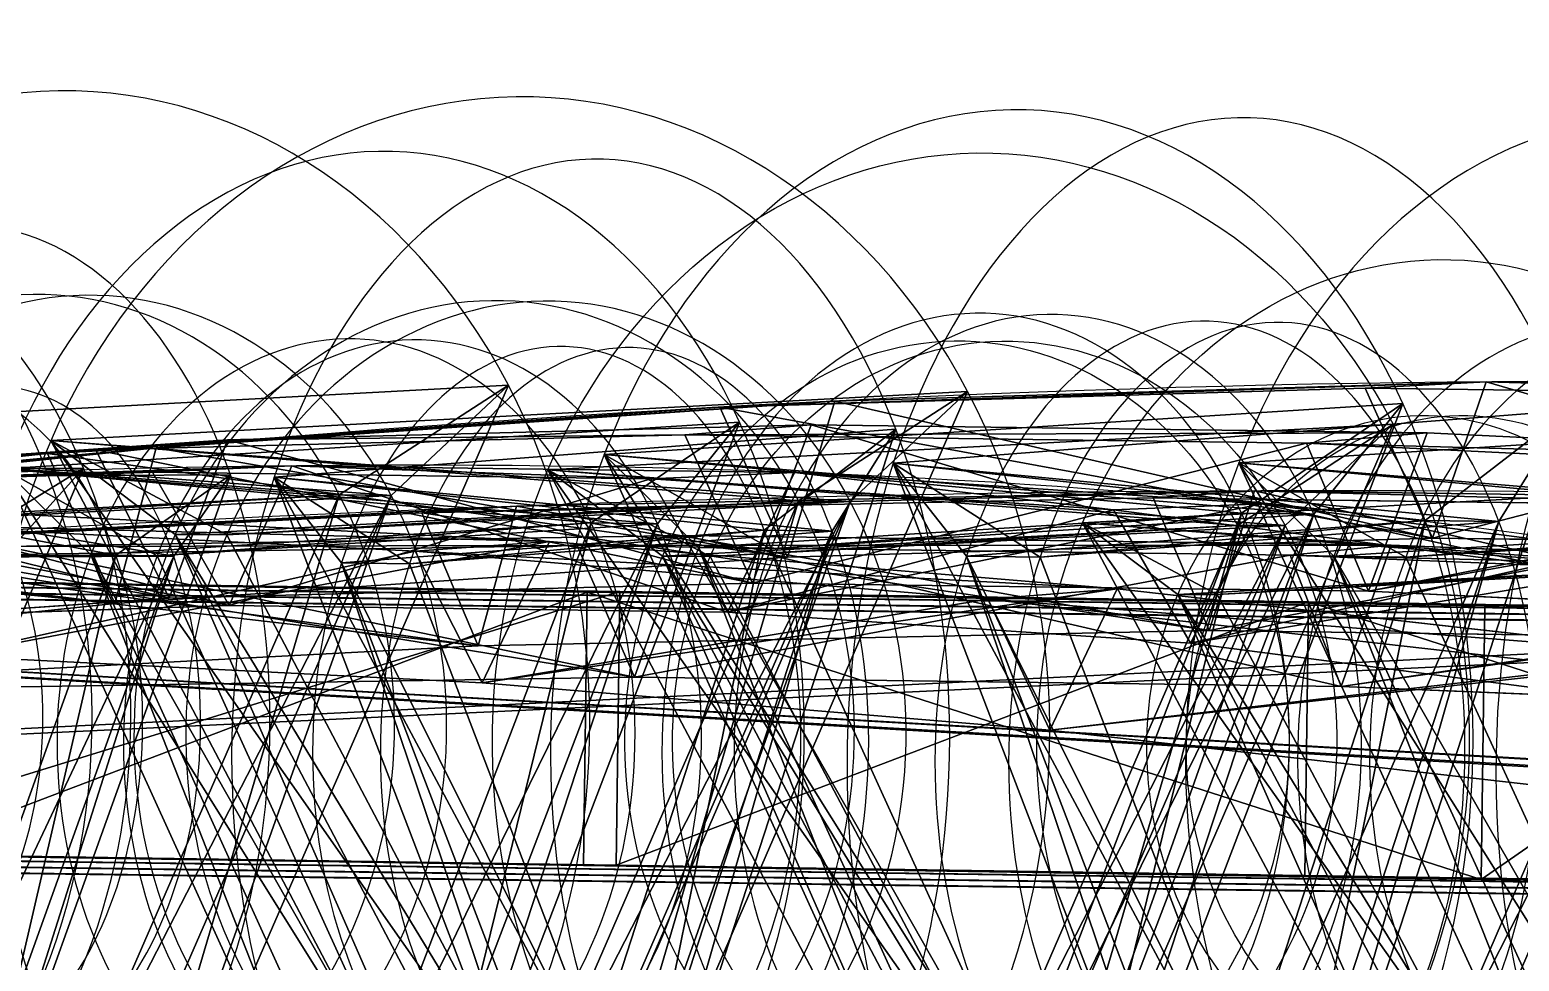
# Model space of a CAD drawing. Header units: inches. Extents: x -9483 to 9461, y -6412 to 6479.
# Drawn here: x -941 to -357, y 820 to 1186 of the extents above; entities that cross this region are included whole.
import ezdxf

# ---------------------------------------------------------------- set-up
doc = ezdxf.new("R2010")
doc.units = ezdxf.units.IN
doc.header["$MEASUREMENT"] = 0
doc.layers.get('0').update_dxf_attribs({"true_color": 0xff5454})
doc.layers.add('Google_Earth_Snapshot', color=7, linetype='Continuous', true_color=0x664400)

# ---------------------------------------------------------------- blocks, each defined once
blk = doc.blocks.new('Group_3')
at = {"color": 251, "true_color": 0x505050}
mesh = blk.add_polyface(dxfattribs=at)
corners = [(9311.07, -6412.38), (-9398.07, 6479.39), (-9483.01, -6164.17), (9461.4, 6154.75)]
mesh.append_faces([[corners[k] for k in face] for face in [(0, 1, 2), (1, 0, 3)]], dxfattribs={"vtx0": -1, "color": 251})
blk = doc.blocks.new('BurjStrebe4')
for p, q in [((288.6, 2514.14, 83.08), (259.68, 2859.69, 133.16)), ((318.74, 2859.69, 167.26), (347.65, 2514.14, 117.18)), ((346.67, 2522.07, 50.69), (288.6, 2514.14, 83.08)), ((347.65, 2514.14, 117.18), (346.67, 2522.07, 50.69)), ((288.6, 2514.14, 351.01), (307.92, 2165.91, 384.48)), ((307.92, 2165.91, 49.61), (288.6, 2514.14, 83.08)), ((288.6, 2514.14, 83.08), (347.65, 2514.14, 117.18)), ((366.98, 2165.91, 350.38), (347.65, 2514.14, 316.91)), ((347.65, 2514.14, 117.18), (366.98, 2165.91, 83.71)), ((307.92, 2165.91, 384.48), (366.17, 2170.69, 417.18)), ((366.17, 2170.69, 16.91), (307.92, 2165.91, 49.61)), ((366.98, 2165.91, 83.71), (366.17, 2170.69, 16.91)), ((366.17, 2170.69, 417.18), (366.98, 2165.91, 350.38)), ((366.98, 2165.91, 350.38), (307.92, 2165.91, 384.48)), ((307.92, 2165.91, 384.48), (317.6, 1816.09, 401.24)), ((307.92, 2165.91, 49.61), (366.98, 2165.91, 83.71)), ((317.6, 1816.09, 32.85), (307.92, 2165.91, 49.61)), ((366.98, 2165.91, 83.71), (376.65, 1816.09, 66.95)), ((376.65, 1816.09, 367.15), (366.98, 2165.91, 350.38)), ((317.6, 1816.09, 401.24), (375.93, 1817.68, 434.09)), ((375.93, 1817.68), (317.6, 1816.09, 32.85)), ((317.6, 1816.09, 401.24), (317.6, 1465.73, 401.24)), ((317.6, 1816.09, 32.85), (376.65, 1816.09, 66.95)), ((317.6, 1465.73, 32.85), (317.6, 1816.09, 32.85)), ((376.65, 1816.09, 367.15), (317.6, 1816.09, 401.24)), ((376.65, 1816.09, 66.95), (375.93, 1817.68)), ((375.93, 1817.68, 434.09), (376.65, 1816.09, 367.15)), ((376.65, 1816.09, 66.95), (376.65, 1465.73, 66.95)), ((376.65, 1465.73, 367.15), (376.65, 1816.09, 367.15)), ((317.6, 1465.73, 401.24), (307.92, 1115.9, 384.48)), ((307.92, 1115.9, 49.61), (317.6, 1465.73, 32.85)), ((317.6, 1465.73, 401.24), (375.93, 1464.14, 434.09)), ((317.6, 1465.73, 32.85), (376.65, 1465.73, 66.95)), ((375.93, 1464.14), (317.6, 1465.73, 32.85)), ((376.65, 1465.73, 367.15), (317.6, 1465.73, 401.24)), ((376.65, 1465.73, 66.95), (366.98, 1115.9, 83.71)), ((366.98, 1115.9, 350.38), (376.65, 1465.73, 367.15)), ((376.65, 1465.73, 66.95), (375.93, 1464.14)), ((375.93, 1464.14, 434.09), (376.65, 1465.73, 367.15)), ((307.92, 1115.9, 384.48), (288.6, 767.68, 351.01)), ((288.6, 767.68, 83.08), (307.92, 1115.9, 49.61)), ((307.92, 1115.9, 384.48), (366.17, 1111.13, 417.18)), ((307.92, 1115.9, 49.61), (366.98, 1115.9, 83.71)), ((366.98, 1115.9, 350.38), (307.92, 1115.9, 384.48)), ((366.17, 1111.13, 16.91), (307.92, 1115.9, 49.61)), ((366.98, 1115.9, 83.71), (347.65, 767.68, 117.18)), ((347.65, 767.68, 316.91), (366.98, 1115.9, 350.38)), ((366.98, 1115.9, 83.71), (366.17, 1111.13, 16.91)), ((366.17, 1111.13, 417.18), (366.98, 1115.9, 350.38)), ((288.6, 767.68, 351.01), (259.68, 422.13, 300.93)), ((288.6, 767.68, 351.01), (346.67, 759.74, 383.4)), ((347.65, 767.68, 316.91), (288.6, 767.68, 351.01)), ((318.74, 422.13, 266.83), (347.65, 767.68, 316.91)), ((346.67, 759.74, 383.4), (347.65, 767.68, 316.91))]:
    blk.add_line(p, q)
blk.add_polyline3d([(278.73, 66.11, 265.73), (317.49, 411.05, 332.87), (346.67, 759.74, 383.4), (366.17, 1111.13, 417.18), (375.93, 1464.14, 434.09), (375.93, 1817.68, 434.09), (366.17, 2170.69, 417.18), (346.67, 2522.07, 383.4), (317.49, 2870.77, 332.87), (278.73, 3215.71, 265.73)])
at = {"extrusion": (-8.33173e-16, 1.39696e-17, -1)}
blk.add_arc((-6395.2, 1640.91, -217.05), 6397.64, 345.749967, 14.250033, dxfattribs=at)
at = {"extrusion": (0.866025, 6.82625e-17, 0.5)}
blk.add_arc((1640.91, 6207.23, 325.57), 6397.64, 255.749967, 284.250033, dxfattribs=at)
mesh = blk.add_polyface()
corners = [(317.49, 2870.77, 101.22), (288.6, 2514.14, 83.08), (259.68, 2859.69, 133.16), (346.67, 2522.07, 50.69)]
mesh.append_faces([[corners[k] for k in face] for face in [(0, 1, 2), (1, 0, 3)]], dxfattribs={"vtx0": -1})
mesh = blk.add_polyface()
corners = [(346.67, 2522.07, 50.69), (318.74, 2859.69, 167.26), (347.65, 2514.14, 117.18), (317.49, 2870.77, 101.22)]
mesh.append_faces([[corners[k] for k in face] for face in [(0, 1, 2), (1, 0, 3)]], dxfattribs={"vtx0": -1})
mesh = blk.add_polyface()
corners = [(288.6, 2514.14, 83.08), (318.74, 2859.69, 167.26), (259.68, 2859.69, 133.16), (347.65, 2514.14, 117.18)]
mesh.append_faces([[corners[k] for k in face] for face in [(0, 1, 2), (1, 0, 3)]], dxfattribs={"vtx0": -1})
mesh = blk.add_polyface()
corners = [(346.67, 2522.07, 50.69), (307.92, 2165.91, 49.61), (288.6, 2514.14, 83.08), (366.17, 2170.69, 16.91)]
mesh.append_faces([[corners[k] for k in face] for face in [(0, 1, 2), (1, 0, 3)]], dxfattribs={"vtx0": -1})
mesh = blk.add_polyface()
corners = [(307.92, 2165.91, 384.48), (346.67, 2522.07, 383.4), (288.6, 2514.14, 351.01), (366.17, 2170.69, 417.18)]
mesh.append_faces([[corners[k] for k in face] for face in [(0, 1, 2), (1, 0, 3)]], dxfattribs={"vtx0": -1})
mesh = blk.add_polyface()
corners = [(366.17, 2170.69, 16.91), (347.65, 2514.14, 117.18), (366.98, 2165.91, 83.71), (346.67, 2522.07, 50.69)]
mesh.append_faces([[corners[k] for k in face] for face in [(0, 1, 2), (1, 0, 3)]], dxfattribs={"vtx0": -1})
mesh = blk.add_polyface()
corners = [(347.65, 2514.14, 316.91), (366.17, 2170.69, 417.18), (366.98, 2165.91, 350.38), (346.67, 2522.07, 383.4)]
mesh.append_faces([[corners[k] for k in face] for face in [(0, 1, 2), (1, 0, 3)]], dxfattribs={"vtx0": -1})
mesh = blk.add_polyface()
corners = [(347.65, 2514.14, 316.91), (307.92, 2165.91, 384.48), (288.6, 2514.14, 351.01), (366.98, 2165.91, 350.38)]
mesh.append_faces([[corners[k] for k in face] for face in [(0, 1, 2), (1, 0, 3)]], dxfattribs={"vtx0": -1})
mesh = blk.add_polyface()
corners = [(307.92, 2165.91, 49.61), (347.65, 2514.14, 117.18), (288.6, 2514.14, 83.08), (366.98, 2165.91, 83.71)]
mesh.append_faces([[corners[k] for k in face] for face in [(0, 1, 2), (1, 0, 3)]], dxfattribs={"vtx0": -1})
mesh = blk.add_polyface()
corners = [(317.6, 1816.09, 401.24), (366.17, 2170.69, 417.18), (307.92, 2165.91, 384.48), (375.93, 1817.68, 434.09)]
mesh.append_faces([[corners[k] for k in face] for face in [(0, 1, 2), (1, 0, 3)]], dxfattribs={"vtx0": -1})
mesh = blk.add_polyface()
corners = [(366.17, 2170.69, 16.91), (317.6, 1816.09, 32.85), (307.92, 2165.91, 49.61), (375.93, 1817.68)]
mesh.append_faces([[corners[k] for k in face] for face in [(0, 1, 2), (1, 0, 3)]], dxfattribs={"vtx0": -1})
mesh = blk.add_polyface()
corners = [(375.93, 1817.68), (366.98, 2165.91, 83.71), (376.65, 1816.09, 66.95), (366.17, 2170.69, 16.91)]
mesh.append_faces([[corners[k] for k in face] for face in [(0, 1, 2), (1, 0, 3)]], dxfattribs={"vtx0": -1})
mesh = blk.add_polyface()
corners = [(366.98, 2165.91, 350.38), (375.93, 1817.68, 434.09), (376.65, 1816.09, 367.15), (366.17, 2170.69, 417.18)]
mesh.append_faces([[corners[k] for k in face] for face in [(0, 1, 2), (1, 0, 3)]], dxfattribs={"vtx0": -1})
mesh = blk.add_polyface()
corners = [(317.6, 1816.09, 32.85), (366.98, 2165.91, 83.71), (307.92, 2165.91, 49.61), (376.65, 1816.09, 66.95)]
mesh.append_faces([[corners[k] for k in face] for face in [(0, 1, 2), (1, 0, 3)]], dxfattribs={"vtx0": -1})
mesh = blk.add_polyface()
corners = [(366.98, 2165.91, 350.38), (317.6, 1816.09, 401.24), (307.92, 2165.91, 384.48), (376.65, 1816.09, 367.15)]
mesh.append_faces([[corners[k] for k in face] for face in [(0, 1, 2), (1, 0, 3)]], dxfattribs={"vtx0": -1})
mesh = blk.add_polyface()
corners = [(375.93, 1817.68), (317.6, 1465.73, 32.85), (317.6, 1816.09, 32.85), (375.93, 1464.14)]
mesh.append_faces([[corners[k] for k in face] for face in [(0, 1, 2), (1, 0, 3)]], dxfattribs={"vtx0": -1})
mesh = blk.add_polyface()
corners = [(375.93, 1464.14, 434.09), (317.6, 1816.09, 401.24), (317.6, 1465.73, 401.24), (375.93, 1817.68, 434.09)]
mesh.append_faces([[corners[k] for k in face] for face in [(0, 1, 2), (1, 0, 3)]], dxfattribs={"vtx0": -1})
mesh = blk.add_polyface()
corners = [(376.65, 1465.73, 66.95), (317.6, 1816.09, 32.85), (317.6, 1465.73, 32.85), (376.65, 1816.09, 66.95)]
mesh.append_faces([[corners[k] for k in face] for face in [(0, 1, 2), (1, 0, 3)]], dxfattribs={"vtx0": -1})
mesh = blk.add_polyface()
corners = [(376.65, 1816.09, 367.15), (317.6, 1465.73, 401.24), (317.6, 1816.09, 401.24), (376.65, 1465.73, 367.15)]
mesh.append_faces([[corners[k] for k in face] for face in [(0, 1, 2), (1, 0, 3)]], dxfattribs={"vtx0": -1})
mesh = blk.add_polyface()
corners = [(375.93, 1817.68), (376.65, 1465.73, 66.95), (375.93, 1464.14), (376.65, 1816.09, 66.95)]
mesh.append_faces([[corners[k] for k in face] for face in [(0, 1, 2), (1, 0, 3)]], dxfattribs={"vtx0": -1})
mesh = blk.add_polyface()
corners = [(376.65, 1465.73, 367.15), (375.93, 1817.68, 434.09), (375.93, 1464.14, 434.09), (376.65, 1816.09, 367.15)]
mesh.append_faces([[corners[k] for k in face] for face in [(0, 1, 2), (1, 0, 3)]], dxfattribs={"vtx0": -1})
mesh = blk.add_polyface()
corners = [(366.17, 1111.13, 417.18), (317.6, 1465.73, 401.24), (307.92, 1115.9, 384.48), (375.93, 1464.14, 434.09)]
mesh.append_faces([[corners[k] for k in face] for face in [(0, 1, 2), (1, 0, 3)]], dxfattribs={"vtx0": -1})
mesh = blk.add_polyface()
corners = [(317.6, 1465.73, 401.24), (366.98, 1115.9, 350.38), (307.92, 1115.9, 384.48), (376.65, 1465.73, 367.15)]
mesh.append_faces([[corners[k] for k in face] for face in [(0, 1, 2), (1, 0, 3)]], dxfattribs={"vtx0": -1})
mesh = blk.add_polyface()
corners = [(366.98, 1115.9, 83.71), (317.6, 1465.73, 32.85), (307.92, 1115.9, 49.61), (376.65, 1465.73, 66.95)]
mesh.append_faces([[corners[k] for k in face] for face in [(0, 1, 2), (1, 0, 3)]], dxfattribs={"vtx0": -1})
mesh = blk.add_polyface()
corners = [(317.6, 1465.73, 32.85), (366.17, 1111.13, 16.91), (307.92, 1115.9, 49.61), (375.93, 1464.14)]
mesh.append_faces([[corners[k] for k in face] for face in [(0, 1, 2), (1, 0, 3)]], dxfattribs={"vtx0": -1})
mesh = blk.add_polyface()
corners = [(375.93, 1464.14), (366.98, 1115.9, 83.71), (366.17, 1111.13, 16.91), (376.65, 1465.73, 66.95)]
mesh.append_faces([[corners[k] for k in face] for face in [(0, 1, 2), (1, 0, 3)]], dxfattribs={"vtx0": -1})
mesh = blk.add_polyface()
corners = [(366.98, 1115.9, 350.38), (375.93, 1464.14, 434.09), (366.17, 1111.13, 417.18), (376.65, 1465.73, 367.15)]
mesh.append_faces([[corners[k] for k in face] for face in [(0, 1, 2), (1, 0, 3)]], dxfattribs={"vtx0": -1})
mesh = blk.add_polyface()
corners = [(347.65, 767.68, 117.18), (307.92, 1115.9, 49.61), (288.6, 767.68, 83.08), (366.98, 1115.9, 83.71)]
mesh.append_faces([[corners[k] for k in face] for face in [(0, 1, 2), (1, 0, 3)]], dxfattribs={"vtx0": -1})
mesh = blk.add_polyface()
corners = [(307.92, 1115.9, 49.61), (346.67, 759.74, 50.69), (288.6, 767.68, 83.08), (366.17, 1111.13, 16.91)]
mesh.append_faces([[corners[k] for k in face] for face in [(0, 1, 2), (1, 0, 3)]], dxfattribs={"vtx0": -1})
mesh = blk.add_polyface()
corners = [(346.67, 759.74, 383.4), (307.92, 1115.9, 384.48), (288.6, 767.68, 351.01), (366.17, 1111.13, 417.18)]
mesh.append_faces([[corners[k] for k in face] for face in [(0, 1, 2), (1, 0, 3)]], dxfattribs={"vtx0": -1})
mesh = blk.add_polyface()
corners = [(307.92, 1115.9, 384.48), (347.65, 767.68, 316.91), (288.6, 767.68, 351.01), (366.98, 1115.9, 350.38)]
mesh.append_faces([[corners[k] for k in face] for face in [(0, 1, 2), (1, 0, 3)]], dxfattribs={"vtx0": -1})
mesh = blk.add_polyface()
corners = [(347.65, 767.68, 316.91), (366.17, 1111.13, 417.18), (346.67, 759.74, 383.4), (366.98, 1115.9, 350.38)]
mesh.append_faces([[corners[k] for k in face] for face in [(0, 1, 2), (1, 0, 3)]], dxfattribs={"vtx0": -1})
mesh = blk.add_polyface()
corners = [(366.17, 1111.13, 16.91), (347.65, 767.68, 117.18), (346.67, 759.74, 50.69), (366.98, 1115.9, 83.71)]
mesh.append_faces([[corners[k] for k in face] for face in [(0, 1, 2), (1, 0, 3)]], dxfattribs={"vtx0": -1})
mesh = blk.add_polyface()
corners = [(288.6, 767.68, 351.01), (318.74, 422.13, 266.83), (259.68, 422.13, 300.93), (347.65, 767.68, 316.91)]
mesh.append_faces([[corners[k] for k in face] for face in [(0, 1, 2), (1, 0, 3)]], dxfattribs={"vtx0": -1})
mesh = blk.add_polyface()
corners = [(317.49, 411.05, 332.87), (288.6, 767.68, 351.01), (259.68, 422.13, 300.93), (346.67, 759.74, 383.4)]
mesh.append_faces([[corners[k] for k in face] for face in [(0, 1, 2), (1, 0, 3)]], dxfattribs={"vtx0": -1})
mesh = blk.add_polyface()
corners = [(318.74, 422.13, 266.83), (346.67, 759.74, 383.4), (317.49, 411.05, 332.87), (347.65, 767.68, 316.91)]
mesh.append_faces([[corners[k] for k in face] for face in [(0, 1, 2), (1, 0, 3)]], dxfattribs={"vtx0": -1})
blk = doc.blocks.new('BurjZStrebe3x3-r5d06')
for p, q in [((170.48, 232.28, -15.75), (170.48, 295.28)), ((170.48, 232.28, 15.75), (170.48, 295.28)), ((170.48, 232.28, -15.75), (170.48, 232.28, 15.75)), ((54.55, 31.5, 15.75), (0, 0)), ((0, 0), (54.55, 31.5, -15.75)), ((54.55, 31.5, -15.75), (54.55, 31.5, 15.75)), ((286.4, 31.5, -15.75), (286.4, 31.5, 15.75)), ((286.4, 31.5, 15.75), (340.95, 0)), ((340.95, 0), (286.4, 31.5, -15.75))]:
    blk.add_line(p, q)
for centre, radius, start, end in [((170.48, 98.43), 196.85, 90, 210), ((170.48, 98.43), 196.85, 330, 90), ((170.48, 98.43, -15.75), 133.86, 90, 210), ((170.48, 98.43, 15.75), 133.86, 90, 210), ((170.48, 98.43, -15.75), 133.86, 330, 90), ((170.48, 98.43, 15.75), 133.86, 330, 90), ((170.48, 98.43, -15.75), 133.86, 210, 330), ((170.48, 98.43, 15.75), 133.86, 210, 330), ((170.48, 98.43), 196.85, 210, 330)]:
    blk.add_arc(centre, radius, start, end)
mesh = blk.add_polyface()
corners = [(170.48, 295.28), (54.55, 31.5, -15.75), (0, 0), (170.48, 232.28, -15.75)]
mesh.append_faces([[corners[k] for k in face] for face in [(0, 1, 2), (1, 0, 3)]], dxfattribs={"vtx0": -1})
mesh = blk.add_polyface()
corners = [(54.55, 31.5, 15.75), (170.48, 295.28), (0, 0), (170.48, 232.28, 15.75)]
mesh.append_faces([[corners[k] for k in face] for face in [(0, 1, 2), (1, 0, 3)]], dxfattribs={"vtx0": -1})
mesh = blk.add_polyface()
corners = [(170.48, 232.28, 15.75), (340.95, 0), (170.48, 295.28), (286.4, 31.5, 15.75)]
mesh.append_faces([[corners[k] for k in face] for face in [(0, 1, 2), (1, 0, 3)]], dxfattribs={"vtx0": -1})
mesh = blk.add_polyface()
corners = [(170.48, 295.28), (286.4, 31.5, -15.75), (170.48, 232.28, -15.75), (340.95, 0)]
mesh.append_faces([[corners[k] for k in face] for face in [(0, 1, 2), (1, 0, 3)]], dxfattribs={"vtx0": -1})
mesh = blk.add_polyface()
corners = [(170.48, 232.28, -15.75), (54.55, 31.5, 15.75), (54.55, 31.5, -15.75), (170.48, 232.28, 15.75)]
mesh.append_faces([[corners[k] for k in face] for face in [(0, 1, 2), (1, 0, 3)]], dxfattribs={"vtx0": -1})
mesh = blk.add_polyface()
corners = [(170.48, 232.28, 15.75), (286.4, 31.5, -15.75), (286.4, 31.5, 15.75), (170.48, 232.28, -15.75)]
mesh.append_faces([[corners[k] for k in face] for face in [(0, 1, 2), (1, 0, 3)]], dxfattribs={"vtx0": -1})
mesh = blk.add_polyface()
corners = [(340.95, 0), (54.55, 31.5, 15.75), (0, 0), (286.4, 31.5, 15.75)]
mesh.append_faces([[corners[k] for k in face] for face in [(0, 1, 2), (1, 0, 3)]], dxfattribs={"vtx0": -1})
mesh = blk.add_polyface()
corners = [(54.55, 31.5, -15.75), (340.95, 0), (0, 0), (286.4, 31.5, -15.75)]
mesh.append_faces([[corners[k] for k in face] for face in [(0, 1, 2), (1, 0, 3)]], dxfattribs={"vtx0": -1})
mesh = blk.add_polyface()
corners = [(54.55, 31.5, -15.75), (286.4, 31.5, 15.75), (286.4, 31.5, -15.75), (54.55, 31.5, 15.75)]
mesh.append_faces([[corners[k] for k in face] for face in [(0, 1, 2), (1, 0, 3)]], dxfattribs={"vtx0": -1})
blk = doc.blocks.new('BurjZStrebe3x3-r5d06_1')
for p, q in [((170.48, 232.28, -15.75), (170.48, 295.28)), ((170.48, 232.28, 15.75), (170.48, 295.28)), ((170.48, 232.28, -15.75), (170.48, 232.28, 15.75)), ((54.55, 31.5, 15.75), (0, 0)), ((0, 0), (54.55, 31.5, -15.75)), ((54.55, 31.5, -15.75), (54.55, 31.5, 15.75)), ((286.4, 31.5, -15.75), (286.4, 31.5, 15.75)), ((286.4, 31.5, 15.75), (340.95, 0)), ((340.95, 0), (286.4, 31.5, -15.75))]:
    blk.add_line(p, q)
for centre, radius, start, end in [((170.48, 98.43), 196.85, 90, 210), ((170.48, 98.43), 196.85, 330, 90), ((170.48, 98.43, -15.75), 133.86, 90, 210), ((170.48, 98.43, 15.75), 133.86, 90, 210), ((170.48, 98.43, -15.75), 133.86, 330, 90), ((170.48, 98.43, 15.75), 133.86, 330, 90), ((170.48, 98.43, -15.75), 133.86, 210, 330), ((170.48, 98.43, 15.75), 133.86, 210, 330), ((170.48, 98.43), 196.85, 210, 330)]:
    blk.add_arc(centre, radius, start, end)
mesh = blk.add_polyface()
corners = [(170.48, 295.28), (54.55, 31.5, -15.75), (0, 0), (170.48, 232.28, -15.75)]
mesh.append_faces([[corners[k] for k in face] for face in [(0, 1, 2), (1, 0, 3)]], dxfattribs={"vtx0": -1})
mesh = blk.add_polyface()
corners = [(54.55, 31.5, 15.75), (170.48, 295.28), (0, 0), (170.48, 232.28, 15.75)]
mesh.append_faces([[corners[k] for k in face] for face in [(0, 1, 2), (1, 0, 3)]], dxfattribs={"vtx0": -1})
mesh = blk.add_polyface()
corners = [(170.48, 232.28, 15.75), (340.95, 0), (170.48, 295.28), (286.4, 31.5, 15.75)]
mesh.append_faces([[corners[k] for k in face] for face in [(0, 1, 2), (1, 0, 3)]], dxfattribs={"vtx0": -1})
mesh = blk.add_polyface()
corners = [(170.48, 295.28), (286.4, 31.5, -15.75), (170.48, 232.28, -15.75), (340.95, 0)]
mesh.append_faces([[corners[k] for k in face] for face in [(0, 1, 2), (1, 0, 3)]], dxfattribs={"vtx0": -1})
mesh = blk.add_polyface()
corners = [(170.48, 232.28, -15.75), (54.55, 31.5, 15.75), (54.55, 31.5, -15.75), (170.48, 232.28, 15.75)]
mesh.append_faces([[corners[k] for k in face] for face in [(0, 1, 2), (1, 0, 3)]], dxfattribs={"vtx0": -1})
mesh = blk.add_polyface()
corners = [(170.48, 232.28, 15.75), (286.4, 31.5, -15.75), (286.4, 31.5, 15.75), (170.48, 232.28, -15.75)]
mesh.append_faces([[corners[k] for k in face] for face in [(0, 1, 2), (1, 0, 3)]], dxfattribs={"vtx0": -1})
mesh = blk.add_polyface()
corners = [(340.95, 0), (54.55, 31.5, 15.75), (0, 0), (286.4, 31.5, 15.75)]
mesh.append_faces([[corners[k] for k in face] for face in [(0, 1, 2), (1, 0, 3)]], dxfattribs={"vtx0": -1})
mesh = blk.add_polyface()
corners = [(54.55, 31.5, -15.75), (340.95, 0), (0, 0), (286.4, 31.5, -15.75)]
mesh.append_faces([[corners[k] for k in face] for face in [(0, 1, 2), (1, 0, 3)]], dxfattribs={"vtx0": -1})
mesh = blk.add_polyface()
corners = [(54.55, 31.5, -15.75), (286.4, 31.5, 15.75), (286.4, 31.5, -15.75), (54.55, 31.5, 15.75)]
mesh.append_faces([[corners[k] for k in face] for face in [(0, 1, 2), (1, 0, 3)]], dxfattribs={"vtx0": -1})
blk = doc.blocks.new('BurjStrebe5')
at = {"rotation": 270}
blk.add_blockref('BurjStrebe4', (0, 250.62, -217.05), dxfattribs=at)
at = {"extrusion": (-0.999997, -0.002098, 0.001274), "xscale": 1.270000000000002, "yscale": 1.27, "zscale": 1.27, "rotation": 89.89256390458209}
blk.add_blockref('BurjZStrebe3x3-r5d06', (128.38, -215.18, -1468.4), dxfattribs=at)
at = {"extrusion": (-0.999997, 0.002098, -0.001274), "xscale": 1.269999999999999, "yscale": 1.27, "zscale": 1.269999999999998, "rotation": 89.89256390458203}
blk.add_blockref('BurjZStrebe3x3-r5d06', (121.5, -219.36, -1821.91), dxfattribs=at)
at = {"extrusion": (-0.999988, -0.004218, 0.002562), "xscale": 1.170000000000002, "yscale": 1.169999999999999, "zscale": 1.17, "rotation": 89.89823738550889}
blk.add_blockref('BurjZStrebe3x3-r5d06', (120.23, -197.29, -1113.82), dxfattribs=at)
at = {"extrusion": (-0.999997, 0.002089, -0.001268), "xscale": 1.170000000000001, "yscale": 1.169999999999999, "zscale": 1.17, "rotation": 89.88199952599864}
blk.add_blockref('BurjZStrebe3x3-r5d06_1', (111.01, -202.89, -2173.35), dxfattribs=at)
at = {"extrusion": (-1, 3.04247e-16, -6.10623e-16), "rotation": 87.35087395938218}
blk.add_blockref('BurjZStrebe3x3-r5d06', (94.99, -183.94, -2522.07), dxfattribs=at)
at = {"extrusion": (-0.999971, -0.00656, 0.003991), "xscale": 0.9700000000000015, "yscale": 0.9700000000000001, "zscale": 0.9699999999999995, "rotation": 89.97935701089294}
blk.add_blockref('BurjZStrebe3x3-r5d06', (101.03, -163.33, -759.28), dxfattribs=at)
blk = doc.blocks.new('Pfeiler3d')
for p, q in [((2299.27, 110.24, 2458.1), (-69.29, 110.24, 2458.1)), ((2294.17, 110.24, 2299.21), (-62.14, 110.24, 2299.21)), ((2377.42, 110.24, 4892.03), (57.97, 110.24, 4892.03)), ((2382.24, 110.24, 5042.08), (82.95, 110.24, 5042.08)), ((2462.13, 110.24, 7530.17), (761.61, 110.24, 7530.17)), ((2466.94, 110.24, 7680.17), (822.15, 110.24, 7680.17)), ((841.46, 110.24, 8334.65), (1182.64, 110.24, 9009.17)), ((970.3, 110.24, 8047.24), (1115.67, 110.24, 8334.65)), ((1115.67, 110.24, 8334.65), (1115.67, 0, 8334.65)), ((1115.67, 110.24, 8334.65), (1456.85, 110.24, 9009.17)), ((1182.64, 110.24, 9009.17), (1444.41, 110.24, 9453.55)), ((1182.64, 110.24, 9009.17), (1182.64, 0, 9009.17)), ((1444.41, 110.24, 9453.55), (1764.84, 110.24, 9926.01)), ((1444.41, 110.24, 9453.55), (1444.41, 0, 9453.55)), ((1456.85, 110.24, 9009.17), (1718.62, 110.24, 9453.55)), ((1456.85, 110.24, 9009.17), (1456.85, 0, 9009.17)), ((2299.27, 0, 2458.1), (-69.29, 0, 2458.1)), ((2294.17, 0, 2299.21), (-62.14, 0, 2299.21)), ((2377.42, 0, 4892.03), (57.97, 0, 4892.03)), ((2382.24, 0, 5042.08), (82.95, 0, 5042.08)), ((2462.13, 0, 7530.17), (761.61, 0, 7530.17)), ((2466.94, 0, 7680.17), (822.15, 0, 7680.17)), ((1182.64, 0, 9009.17), (1444.41, 0, 9453.55)), ((1444.41, 0, 9453.55), (1764.84, 0, 9926.01)), ((1456.85, 0, 9009.17), (1718.62, 0, 9453.55)), ((841.46, 0, 8334.65), (1182.64, 0, 9009.17)), ((970.3, 0, 8047.24), (1115.67, 0, 8334.65)), ((1115.67, 0, 8334.65), (1456.85, 0, 9009.17))]:
    blk.add_line(p, q)
mesh = blk.add_polyface()
corners = [(0, 110.24), (144.01, 110.24, 574.8), (274.21, 110.24), (-130.2, 110.24, 574.8), (50.71, 110.24, 1149.61), (-223.5, 110.24, 1149.61), (-20.5, 110.24, 1724.41), (-294.71, 110.24, 1724.41), (-62.14, 110.24, 2299.21), (-336.35, 110.24, 2299.21), (2294.17, 110.24, 2299.21), (-69.29, 110.24, 2458.1), (-362.24, 110.24, 2874.02), (-88.02, 110.24, 2874.02), (-80.15, 110.24, 3448.82), (-354.36, 110.24, 3448.82), (-48.06, 110.24, 4023.62), (-322.27, 110.24, 4023.62), (9.1, 110.24, 4598.43), (-265.11, 110.24, 4598.43), (57.97, 110.24, 4892.03), (-169.43, 110.24, 5173.23), (82.95, 110.24, 5042.08), (2377.42, 110.24, 4892.03), (2382.24, 110.24, 5042.08), (104.78, 110.24, 5173.23), (216.2, 110.24, 5748.03), (-58.01, 110.24, 5748.03), (365.49, 110.24, 6322.83), (91.28, 110.24, 6322.83), (256.53, 110.24, 6897.64), (530.74, 110.24, 6897.64), (464.09, 110.24, 7472.44), (738.31, 110.24, 7472.44), (696.09, 110.24, 8047.24), (761.61, 110.24, 7530.17), (822.15, 110.24, 7680.17), (2462.13, 110.24, 7530.17), (970.3, 110.24, 8047.24), (841.46, 110.24, 8334.65), (1115.67, 110.24, 8334.65), (1456.85, 110.24, 9009.17), (1182.64, 110.24, 9009.17), (1718.62, 110.24, 9453.55), (1444.41, 110.24, 9453.55), (2039.05, 110.24, 9926.01), (1764.84, 110.24, 9926.01), (1996.84, 110.24, 10244.09), (2271.05, 110.24, 10244.09), (2511.18, 110.24, 10546.08), (2236.97, 110.24, 10546.08), (2286.53, 110.24, 10601.59), (2560.75, 110.24, 10601.59), (2560.75, 110.24, 10908.67), (2235.28, 110.24, 465.08), (2675.16, 110.24), (2041.23, 110.24), (3035.28, 110.24, 1149.61), (2939.28, 110.24, 11330.59), (2299.27, 110.24, 2458.1), (2466.94, 110.24, 7680.17)]
mesh.append_faces([[corners[k] for k in face] for face in [(0, 1, 2), (54, 55, 56)]], dxfattribs={"vtx0": -1})
mesh.append_faces([[corners[k] for k in face] for face in [(1, 3, 4), (4, 5, 6), (6, 7, 8), (8, 9, 10), (11, 12, 13), (13, 12, 14), (14, 15, 16), (16, 17, 18), (18, 19, 20), (20, 22, 23), (22, 21, 25), (25, 21, 26), (26, 27, 28), (28, 30, 31), (31, 32, 33), (33, 34, 35), (35, 36, 37), (36, 34, 38), (38, 39, 40), (40, 39, 41), (41, 42, 43), (43, 44, 45), (45, 47, 48), (48, 47, 49), (49, 51, 52), (55, 54, 57), (57, 10, 58), (59, 10, 11), (60, 37, 36), (58, 52, 53)]], dxfattribs={"vtx0": -1, "vtx1": -1})
mesh.append_faces([[corners[k] for k in face] for face in [(10, 9, 11), (20, 21, 22), (35, 34, 36), (58, 10, 59), (58, 23, 24), (58, 37, 60)]], dxfattribs={"vtx0": -1, "vtx1": -1, "vtx2": -1})
mesh.append_faces([[corners[k] for k in face] for face in [(1, 0, 3), (4, 3, 5), (6, 5, 7), (8, 7, 9), (11, 9, 12), (14, 12, 15), (16, 15, 17), (18, 17, 19), (20, 19, 21), (23, 22, 24), (26, 21, 27), (28, 27, 29), (28, 29, 30), (31, 30, 32), (33, 32, 34), (38, 34, 39), (41, 39, 42), (43, 42, 44), (45, 44, 46), (45, 46, 47), (49, 47, 50), (49, 50, 51), (52, 51, 53), (57, 54, 10), (58, 59, 23), (58, 24, 37), (58, 60, 52)]], dxfattribs={"vtx0": -1, "vtx2": -1})
mesh = blk.add_polyface()
corners = [(-69.29, 0, 2458.1), (2299.27, 110.24, 2458.1), (-69.29, 110.24, 2458.1), (2299.27, 0, 2458.1)]
mesh.append_faces([[corners[k] for k in face] for face in [(0, 1, 2), (1, 0, 3)]], dxfattribs={"vtx0": -1})
mesh = blk.add_polyface()
corners = [(2294.17, 110.24, 2299.21), (-62.14, 0, 2299.21), (-62.14, 110.24, 2299.21), (2294.17, 0, 2299.21)]
mesh.append_faces([[corners[k] for k in face] for face in [(0, 1, 2), (1, 0, 3)]], dxfattribs={"vtx0": -1})
mesh = blk.add_polyface()
corners = [(2377.42, 110.24, 4892.03), (57.97, 0, 4892.03), (57.97, 110.24, 4892.03), (2377.42, 0, 4892.03)]
mesh.append_faces([[corners[k] for k in face] for face in [(0, 1, 2), (1, 0, 3)]], dxfattribs={"vtx0": -1})
mesh = blk.add_polyface()
corners = [(82.95, 0, 5042.08), (2382.24, 110.24, 5042.08), (82.95, 110.24, 5042.08), (2382.24, 0, 5042.08)]
mesh.append_faces([[corners[k] for k in face] for face in [(0, 1, 2), (1, 0, 3)]], dxfattribs={"vtx0": -1})
mesh = blk.add_polyface()
corners = [(761.61, 110.24, 7530.17), (2462.13, 0, 7530.17), (761.61, 0, 7530.17), (2462.13, 110.24, 7530.17)]
mesh.append_faces([[corners[k] for k in face] for face in [(0, 1, 2), (1, 0, 3)]], dxfattribs={"vtx0": -1})
mesh = blk.add_polyface()
corners = [(2466.94, 0, 7680.17), (822.15, 110.24, 7680.17), (822.15, 0, 7680.17), (2466.94, 110.24, 7680.17)]
mesh.append_faces([[corners[k] for k in face] for face in [(0, 1, 2), (1, 0, 3)]], dxfattribs={"vtx0": -1})
mesh = blk.add_polyface()
corners = [(1182.64, 110.24, 9009.17), (841.46, 0, 8334.65), (1182.64, 0, 9009.17), (841.46, 110.24, 8334.65)]
mesh.append_faces([[corners[k] for k in face] for face in [(0, 1, 2), (1, 0, 3)]], dxfattribs={"vtx0": -1})
mesh = blk.add_polyface()
corners = [(970.3, 110.24, 8047.24), (1115.67, 0, 8334.65), (970.3, 0, 8047.24), (1115.67, 110.24, 8334.65)]
mesh.append_faces([[corners[k] for k in face] for face in [(0, 1, 2), (1, 0, 3)]], dxfattribs={"vtx0": -1})
mesh = blk.add_polyface()
corners = [(1115.67, 0, 8334.65), (1456.85, 110.24, 9009.17), (1456.85, 0, 9009.17), (1115.67, 110.24, 8334.65)]
mesh.append_faces([[corners[k] for k in face] for face in [(0, 1, 2), (1, 0, 3)]], dxfattribs={"vtx0": -1})
mesh = blk.add_polyface()
corners = [(1444.41, 0, 9453.55), (1182.64, 110.24, 9009.17), (1182.64, 0, 9009.17), (1444.41, 110.24, 9453.55)]
mesh.append_faces([[corners[k] for k in face] for face in [(0, 1, 2), (1, 0, 3)]], dxfattribs={"vtx0": -1})
mesh = blk.add_polyface()
corners = [(1764.84, 0, 9926.01), (1444.41, 110.24, 9453.55), (1444.41, 0, 9453.55), (1764.84, 110.24, 9926.01)]
mesh.append_faces([[corners[k] for k in face] for face in [(0, 1, 2), (1, 0, 3)]], dxfattribs={"vtx0": -1})
mesh = blk.add_polyface()
corners = [(1456.85, 110.24, 9009.17), (1718.62, 0, 9453.55), (1456.85, 0, 9009.17), (1718.62, 110.24, 9453.55)]
mesh.append_faces([[corners[k] for k in face] for face in [(0, 1, 2), (1, 0, 3)]], dxfattribs={"vtx0": -1})
at = {"color": 7, "true_color": 0xffffff}
mesh = blk.add_polyface(dxfattribs=at)
corners = [(3035.28, 0, 1149.61), (2041.23, 0), (2675.16, 0), (2235.28, 0, 465.08), (2294.17, 0, 2299.21), (2939.28, 0, 11330.59), (2299.27, 0, 2458.1), (-336.35, 0, 2299.21), (2377.42, 0, 4892.03), (2382.24, 0, 5042.08), (57.97, 0, 4892.03), (82.95, 0, 5042.08), (2462.13, 0, 7530.17), (2466.94, 0, 7680.17), (761.61, 0, 7530.17), (2560.75, 0, 10601.59), (2286.53, 0, 10601.59), (2560.75, 0, 10908.67), (-69.29, 0, 2458.1), (-362.24, 0, 2874.02), (-88.02, 0, 2874.02), (-80.15, 0, 3448.82), (-354.36, 0, 3448.82), (-48.06, 0, 4023.62), (-322.27, 0, 4023.62), (9.1, 0, 4598.43), (-265.11, 0, 4598.43), (-169.43, 0, 5173.23), (104.78, 0, 5173.23), (216.2, 0, 5748.03), (-58.01, 0, 5748.03), (365.49, 0, 6322.83), (91.28, 0, 6322.83), (530.74, 0, 6897.64), (256.53, 0, 6897.64), (738.31, 0, 7472.44), (464.09, 0, 7472.44), (696.09, 0, 8047.24), (822.15, 0, 7680.17), (970.3, 0, 8047.24), (1115.67, 0, 8334.65), (841.46, 0, 8334.65), (1456.85, 0, 9009.17), (1182.64, 0, 9009.17), (1718.62, 0, 9453.55), (1444.41, 0, 9453.55), (2039.05, 0, 9926.01), (1764.84, 0, 9926.01), (1996.84, 0, 10244.09), (2271.05, 0, 10244.09), (2511.18, 0, 10546.08), (2236.97, 0, 10546.08), (144.01, 0, 574.8), (0, 0), (274.21, 0), (-130.2, 0, 574.8), (50.71, 0, 1149.61), (-223.5, 0, 1149.61), (-20.5, 0, 1724.41), (-294.71, 0, 1724.41), (-62.14, 0, 2299.21)]
mesh.append_faces([[corners[k] for k in face] for face in [(0, 1, 2), (16, 5, 17), (52, 53, 54)]], dxfattribs={"vtx0": -1, "color": 7})
mesh.append_faces([[corners[k] for k in face] for face in [(1, 0, 3), (3, 0, 4), (6, 5, 8), (8, 9, 10), (9, 5, 12), (12, 13, 14), (13, 5, 15), (7, 18, 19), (18, 7, 6), (19, 21, 22), (22, 23, 24), (24, 25, 26), (26, 10, 27), (27, 29, 30), (30, 31, 32), (32, 33, 34), (34, 35, 36), (36, 14, 37), (38, 14, 13), (37, 40, 41), (41, 42, 43), (43, 44, 45), (45, 46, 47), (47, 46, 48), (48, 50, 51), (51, 50, 16), (53, 52, 55), (55, 56, 57), (57, 58, 59), (59, 60, 7)]], dxfattribs={"vtx0": -1, "vtx1": -1, "color": 7})
mesh.append_faces([[corners[k] for k in face] for face in [(4, 5, 6), (4, 6, 7), (8, 5, 9), (12, 5, 13), (15, 5, 16), (27, 10, 11), (37, 14, 38)]], dxfattribs={"vtx0": -1, "vtx1": -1, "vtx2": -1, "color": 7})
mesh.append_faces([[corners[k] for k in face] for face in [(4, 0, 5), (10, 9, 11), (19, 18, 20), (19, 20, 21), (22, 21, 23), (24, 23, 25), (26, 25, 10), (27, 11, 28), (27, 28, 29), (30, 29, 31), (32, 31, 33), (34, 33, 35), (36, 35, 14), (37, 38, 39), (37, 39, 40), (41, 40, 42), (43, 42, 44), (45, 44, 46), (48, 46, 49), (48, 49, 50), (16, 50, 15), (55, 52, 56), (57, 56, 58), (59, 58, 60), (7, 60, 4)]], dxfattribs={"vtx0": -1, "vtx2": -1, "color": 7})
blk = doc.blocks.new('PfeilerR2')
at = {"color": 7, "true_color": 0xffffff, "extrusion": (-0.600875, -0.124924, 0.789521), "xscale": 0.9118235861759639, "rotation": 265.710555067117}
blk.add_blockref('BurjStrebe5', (262.48, 4134.96, -305.62), dxfattribs=at)
at = {"color": 7, "true_color": 0xffffff, "extrusion": (-0.712332, -0.137264, 0.688288), "xscale": 1.023882645186739, "rotation": 266.8377513305854}
blk.add_blockref('BurjStrebe5', (201.64, 5847.86, 943.95), dxfattribs=at)
at = {"color": 7, "true_color": 0xffffff, "extrusion": (-0.81719, -0.148874, 0.55681), "xscale": 0.912918115770684, "rotation": 267.766382318531}
blk.add_blockref('BurjStrebe5', (115.21, 7707.85, 2021.29), dxfattribs=at)
at = {"color": 7, "true_color": 0xffffff, "extrusion": (5.90736e-05, -0.000533559, -1), "xscale": 1.031377417075785, "yscale": 0.9729569666459875, "zscale": -0.9999999999999988, "rotation": 353.6821597179564}
blk.add_blockref('Pfeiler3d', (-3373.43, 385.12), dxfattribs=at)
blk = doc.blocks.new('FensterL3_1')
at = {"color": 252, "true_color": 0x798ca5}
mesh = blk.add_polyface(dxfattribs=at)
corners = [(3280.17, 0), (25.5, 0, 8298.28), (25.5, 0), (3410.15, 0, 573.84), (3503.45, 0, 1148.64), (3574.66, 0, 1723.45), (3616.3, 0, 2298.25), (3642.19, 0, 2873.05), (3634.31, 0, 3447.86), (3602.22, 0, 4022.66), (3545.06, 0, 4597.46), (3449.39, 0, 5172.27), (3337.96, 0, 5747.07), (3188.67, 0, 6321.87), (3023.42, 0, 6896.68), (2815.86, 0, 7471.48), (2583.86, 0, 8046.28), (2450.19, 0, 8298.28)]
mesh.append_faces([[corners[k] for k in face] for face in [(0, 1, 2), (1, 16, 17)]], dxfattribs={"vtx0": -1, "color": 252})
mesh.append_faces([[corners[k] for k in face] for face in [(1, 0, 3), (1, 3, 4), (1, 4, 5), (1, 5, 6), (1, 6, 7), (1, 7, 8), (1, 8, 9), (1, 9, 10), (1, 10, 11), (1, 11, 12), (1, 12, 13), (1, 13, 14), (1, 14, 15), (1, 15, 16)]], dxfattribs={"vtx0": -1, "vtx2": -1, "color": 252})
blk = doc.blocks.new('Group_7')
at = {"rotation": 7.431690128945794}
blk.add_blockref('FensterL3_1', (0, 0), dxfattribs=at)
blk = doc.blocks.new('Group_5')
at = {"extrusion": (-3.95821e-05, 0.000368763, 1), "rotation": 352.9000008363125}
blk.add_blockref('PfeilerR2', (1058.77, 3621.41, 1.37), dxfattribs=at)
at = {"color": 9, "true_color": 0xc6c6c6, "extrusion": (3.95821e-05, -0.000368763, -1), "zscale": -1, "rotation": 179.6712139074154}
blk.add_blockref('Group_7', (-1033.47, 3624.56, -1.37), dxfattribs=at)
at = {"color": 9, "true_color": 0xc6c6c6}
mesh = blk.add_polyface(dxfattribs=at)
corners = [(3309.47, 2717.12, 8298.19), (3464.52, 3324.65, 8298.56), (1058.44, 3624.47, 8298.35), (3387.6, 2707.38, 8298.2)]
mesh.append_faces([[corners[k] for k in face] for face in [(0, 1, 2), (1, 0, 3)]], dxfattribs={"vtx0": -1, "color": 9})
mesh = blk.add_polyface(dxfattribs=at)
corners = [(3309.47, 2717.12, 8298.19), (1058.44, 3624.47, 8298.35), (2591.81, 1743.19, 8298.52)]
mesh.append_faces([[corners[k] for k in face] for face in [(0, 1, 2)]], dxfattribs={"color": 9})

msp = doc.modelspace()

# ---------------------------------------------------------------- block references
msp.add_blockref('Group_5', (-3675.44, -2757.38, -113.15))
at = {"layer": 'Google_Earth_Snapshot'}
msp.add_blockref('Group_3', (0, 0), dxfattribs=at)

# ---------------------------------------------------------------- meshes
at = {"color": 97, "true_color": 0x446538}
mesh = msp.add_polyface(dxfattribs=at)
corners = [(-3022.62, -1055.24, 125.7), (-3578.28, 1091.46, 125.7), (-3578.28, 566.46, 125.7), (-3321.88, 1608.64, 125.7), (-2812.48, 1883.87, 125.7), (-2413.56, -2832.79, 125.7), (-1469.23, 1883.87, 125.7), (-2030.28, -3450.84, 125.7), (-1474.76, -3838.66, 125.7), (-822.51, -3838.66, 125.7), (1278.73, 1519.57, 125.7), (-112.07, -3526.37, 125.7), (669.93, -2971.69, 125.7), (1550.17, -2007.24, 125.7), (1672.08, 1274.17, 125.7), (1990.57, -1165.2, 125.7), (2065.43, 1028.77, 125.7), (2372.19, 114.09, 125.7), (2328.79, 576.08, 125.7)]
mesh.append_faces([[corners[k] for k in face] for face in [(0, 1, 2), (16, 17, 18)]], dxfattribs={"vtx0": -1, "color": 97})
mesh.append_faces([[corners[k] for k in face] for face in [(1, 0, 3), (3, 0, 4), (4, 5, 6), (6, 9, 10), (10, 13, 14), (14, 15, 16)]], dxfattribs={"vtx0": -1, "vtx1": -1, "color": 97})
mesh.append_faces([[corners[k] for k in face] for face in [(4, 0, 5), (6, 5, 7), (6, 7, 8), (6, 8, 9), (10, 9, 11), (10, 11, 12), (10, 12, 13), (14, 13, 15), (16, 15, 17)]], dxfattribs={"vtx0": -1, "vtx2": -1, "color": 97})

doc.saveas('drawing.dxf')
